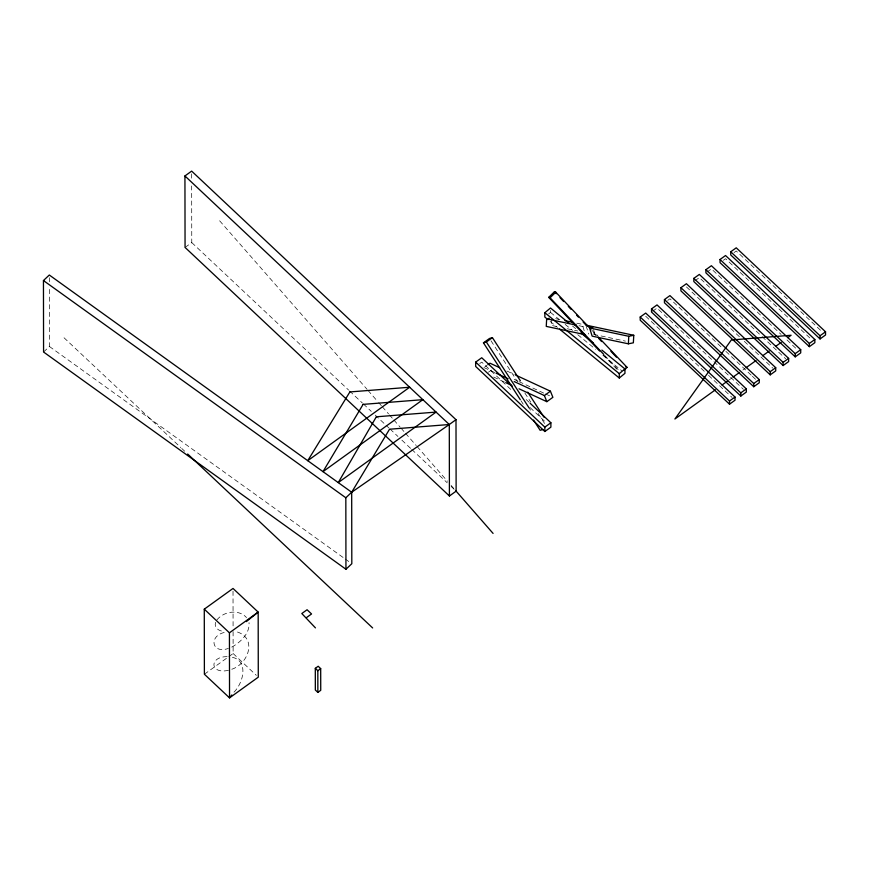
<?xml version="1.0" encoding="UTF-8"?>
<svg xmlns="http://www.w3.org/2000/svg" width="869" height="869" viewBox="0 0 869 869"><rect width="100%" height="100%" fill="white"/><g stroke="black" fill="none" stroke-linecap="round" stroke-linejoin="round"><path stroke-width="0.65" stroke-dasharray="4.34 3.26" d="M551.587 319.097L551.25 325.364L557.865 326.777M215.631 622.291C213.578 627.44 219.303 631.796 224.126 631.187M233.978 692.148C243.439 682.893 249.164 660.071 231.23 657.062M216.87 619.977C223.681 611.233 238.758 608.865 246.535 617.598M43.569 352.021L49.435 346.492L49.337 287.15M548.621 313.948L550.511 312.384L550.511 310.2M185.064 247.426L191.767 242.592L191.669 185.955M479.721 363.568L481.741 362.112L512.362 390.909M484.935 366.827L486.955 365.382M488.411 372.236L491.43 370.064M652.619 311.265L657.018 308.093L743.386 389.301M667.75 300.37L669.945 298.784L720.977 346.764M694.928 280.774L699.339 277.602L761.168 335.738M707.008 272.073L711.418 268.901L781.09 334.413M723.345 260.298L725.55 258.712L811.907 339.92M734.033 252.586L736.239 251L822.606 332.208M204.389 674.235L227.808 657.355M228.873 656.584L233.131 653.521L233.088 629.123M728.613 380.296L731.894 377.928M742.865 370.031L745.048 368.445M231.751 647.101C240.507 642.289 249.946 633.49 249.034 622.66M231.784 669.249C248.816 663.764 257.767 637.227 235.803 631.546M224.18 632.469C208.191 636.466 212.155 654.292 228.384 648.415M579.026 325.723L582.903 326.548L585.054 326.114M228.428 670.347C209.396 674.572 209.081 656.052 227.732 656.682M555.628 318.684L562.243 320.085M576.82 323.181L583.436 324.593M567.142 328.743L577.733 330.991M593.625 334.369L625.419 341.126M506.899 371.03L514.155 374.398M514.198 379.405L517.826 381.089M519.032 381.643L544.418 393.407M545.634 393.961L550.468 396.199M483.924 367.554L494.809 372.595M493.646 377.048L504.531 382.088M49.435 346.492L344.113 558.191M345.21 558.984L349.61 562.145M572.519 326.038L575.669 328.612M550.511 312.384L558.897 319.249M565.187 324.398L572.53 330.405M577.776 334.706L595.591 349.295M602.934 355.302L621.802 370.759M550.088 321.367L557.431 327.374M786.977 339.953L797.775 350.109M762.146 336.661L785.695 358.81M686.423 286.911L739.41 336.737M744.32 341.354L772.78 368.119M725.887 351.38L751.403 375.375M752.391 376.299L756.312 379.992M645.71 316.251L704.596 371.617M708.528 375.31L732.078 397.459M526.19 399.544L529.156 402.336M530.144 407.637L545.949 422.497M191.767 242.592L348.61 390.062M349.599 390.996L362.416 403.053M363.405 403.976L371.291 411.395M375.245 415.11L385.108 424.387M386.097 425.31L389.051 428.091M390.04 429.014L397.926 436.444M401.88 440.148L410.755 448.502M411.743 449.425L447.253 482.816M451.196 486.521L454.15 489.312M64.045 337.78L180.763 447.524M181.751 448.447L184.717 451.239M233.131 653.521L256.344 675.343M591.898 330.274L597.448 336.14M593.299 332.762L596.069 335.695M604.683 355.388L618.565 370.031M603.303 354.943L618.12 370.563M219.64 220.791L367.087 389.355M367.978 390.377L377.809 401.619M378.699 402.64L381.382 405.704M382.273 406.725L388.53 413.883M389.421 414.904L392.994 418.988M393.896 420.009L400.153 427.157M401.043 428.178L404.617 432.273M405.508 433.294L416.229 445.547M417.131 446.568L447.513 481.307M451.087 485.391L453.759 488.465M490.974 340.746L517.479 381.643M524.843 393.005L530.731 402.097M538.096 413.459L544.722 423.681M529.069 407.887L530.535 410.157M521.009 400.772L523.214 404.183M593.56 329.644L595.004 334.304M586.14 325.897L588.671 334.044M582.903 326.548L584.348 331.208M233.022 591.17L233.088 627.766M191.647 173.811L191.658 179.21M49.316 277.711L49.327 281.762"/><path stroke-width="1.3" d="M549.154 318.347L546.666 318.847L546.253 326.386L585.434 334.706M628.374 343.82L628.776 336.292L633.773 335.282L633.36 342.81L628.374 343.82L592.137 336.129L589.606 327.971L592.832 327.32L587.248 326.125M345.949 569.249L351.815 563.72L351.684 492.245L49.316 275.017L43.45 280.546L43.569 352.021L345.949 569.249L345.829 497.774L351.684 492.245L389.529 429.232L449.295 424.517L455.997 419.684L191.647 171.117L184.934 175.951L185.064 247.426L449.414 495.993L456.127 491.159L455.997 419.684M231.827 694.983L229.535 697.883L204.389 674.235L204.28 609.169L233.022 588.454L258.169 612.102L258.289 677.168L229.535 697.883L229.427 632.817L204.28 609.169M599.61 351.043L548.697 297.361L554.422 291.767L555.802 292.212L590.974 329.308M548.697 297.361L550.077 297.806L555.802 292.212M624.214 370.161L627.07 367.37L598.372 337.107M547.991 319.651L544.841 317.076L544.841 312.699L550.501 308.006L569.38 323.464M559.527 329.09L619.282 378.015L619.271 373.648L624.941 368.956L601.88 350.077M619.282 378.015L624.952 373.333L624.941 368.956M520.27 399.642L483.457 342.831L489.497 338.476L492.408 337.628L520.379 380.807M483.457 342.831L486.358 341.995L492.408 337.628M530.133 403.259L550.881 422.768L550.892 427.146L544.852 431.502L475.691 366.479L475.68 362.101L481.73 357.746L512.352 386.542M487.965 364.654L489.975 363.199L499.642 367.674M640.203 317.033L645.71 313.068L735.011 397.046L735.022 400.229L729.515 404.194L640.203 320.216L640.203 317.033L729.515 401.011L729.515 404.194M651.511 308.886L657.018 304.91L746.33 388.888L746.33 392.071L740.833 396.036L651.522 312.058L651.511 308.886L740.822 392.853L740.833 396.036M664.437 299.566L669.945 295.601L759.256 379.579L759.256 382.762L753.749 386.727L664.448 302.749L664.437 299.566L753.749 383.544L753.749 386.727M680.905 287.693L686.412 283.728L775.724 367.706L775.724 370.889L770.227 374.854L680.916 290.876L680.905 287.693L770.216 371.671L770.227 374.854M693.82 278.384L699.328 274.419L788.639 358.397L788.639 361.58L783.143 365.545L693.831 281.567L693.82 278.384L783.132 362.362L783.143 365.545M705.9 269.683L711.407 265.718L800.718 349.696L800.718 352.868L795.222 356.844L705.91 272.866L705.9 269.683L795.211 353.661L795.222 356.844M720.032 259.494L725.539 255.529L814.85 339.507L814.85 342.69L809.354 346.655L720.043 262.677L720.032 259.494L809.343 343.472L809.354 346.655M730.731 251.793L736.239 247.817L825.539 331.795L825.55 334.978L820.043 338.943L730.731 254.965L730.731 251.793L820.043 335.76L820.043 338.943M514.155 381.545L544.374 395.547L550.425 391.191L552.88 397.318L546.84 401.674L519.032 388.801M229.427 632.817L258.169 612.102L246.362 621.596M544.852 431.502L544.841 427.124L550.881 422.768M306.29 617.74L311.547 613.959L307.072 609.756L301.815 613.536L315.447 627.885M315.306 668.337L318.184 666.262L320.694 668.63L320.737 690.312L317.858 692.387L315.338 690.019L315.306 668.337L317.826 670.705L317.858 692.387M317.826 670.705L320.694 668.63M715.459 389.779L674.898 419.01L731.329 339.975L791.094 335.26L787.803 337.639M722.03 385.032L727.516 381.089M732.991 377.135L739.573 372.399M746.145 367.652L756.019 360.548M762.591 355.801L769.163 351.065M775.745 346.329L781.231 342.375M729.515 401.011L735.011 397.046M740.822 392.853L746.33 388.888M753.749 383.544L759.256 379.579M770.216 371.671L775.724 367.706M783.132 362.362L788.639 358.397M795.211 353.661L800.718 349.696M809.343 343.472L814.85 339.507M820.043 335.76L825.539 331.795M351.684 492.245L449.295 424.517L184.934 175.951M543.049 429.471L540.149 430.307L533.523 420.085M564.893 320.65L572.845 322.334M586.086 325.147L633.773 335.282M546.666 318.847L576.429 325.18M589.606 327.971L628.776 336.292M625.691 366.924L627.07 367.37M515.36 374.952L550.425 391.191M496.014 373.149L508.104 378.754M505.736 382.642L511.776 385.445M43.45 280.546L345.829 497.774M580.905 332.903L593.494 343.201M544.841 312.699L619.271 373.648M475.68 362.101L544.841 427.124M187.682 454.031L372.649 627.95M554.422 291.767L556.269 293.722M559.973 297.622L563.677 301.532M568.304 306.409L571.085 309.342M576.636 315.197L578.482 317.142M583.11 322.03L585.891 324.952M598.85 338.617L601.63 341.55M610.885 351.304L616.436 357.159M550.077 297.806L603.759 354.411M455.552 490.507L493.081 533.414M527.744 392.169L543.951 417.153M486.358 341.995L529.069 407.887M544.374 395.547L546.84 401.674M449.295 424.517L449.414 495.993M376.32 416.805L338.258 482.599L436.075 412.091L376.32 416.805M363.101 404.378L322.996 471.639L422.855 399.664L363.101 404.378M349.881 391.941L307.745 460.679L409.647 387.237L349.881 391.941"/></g></svg>
